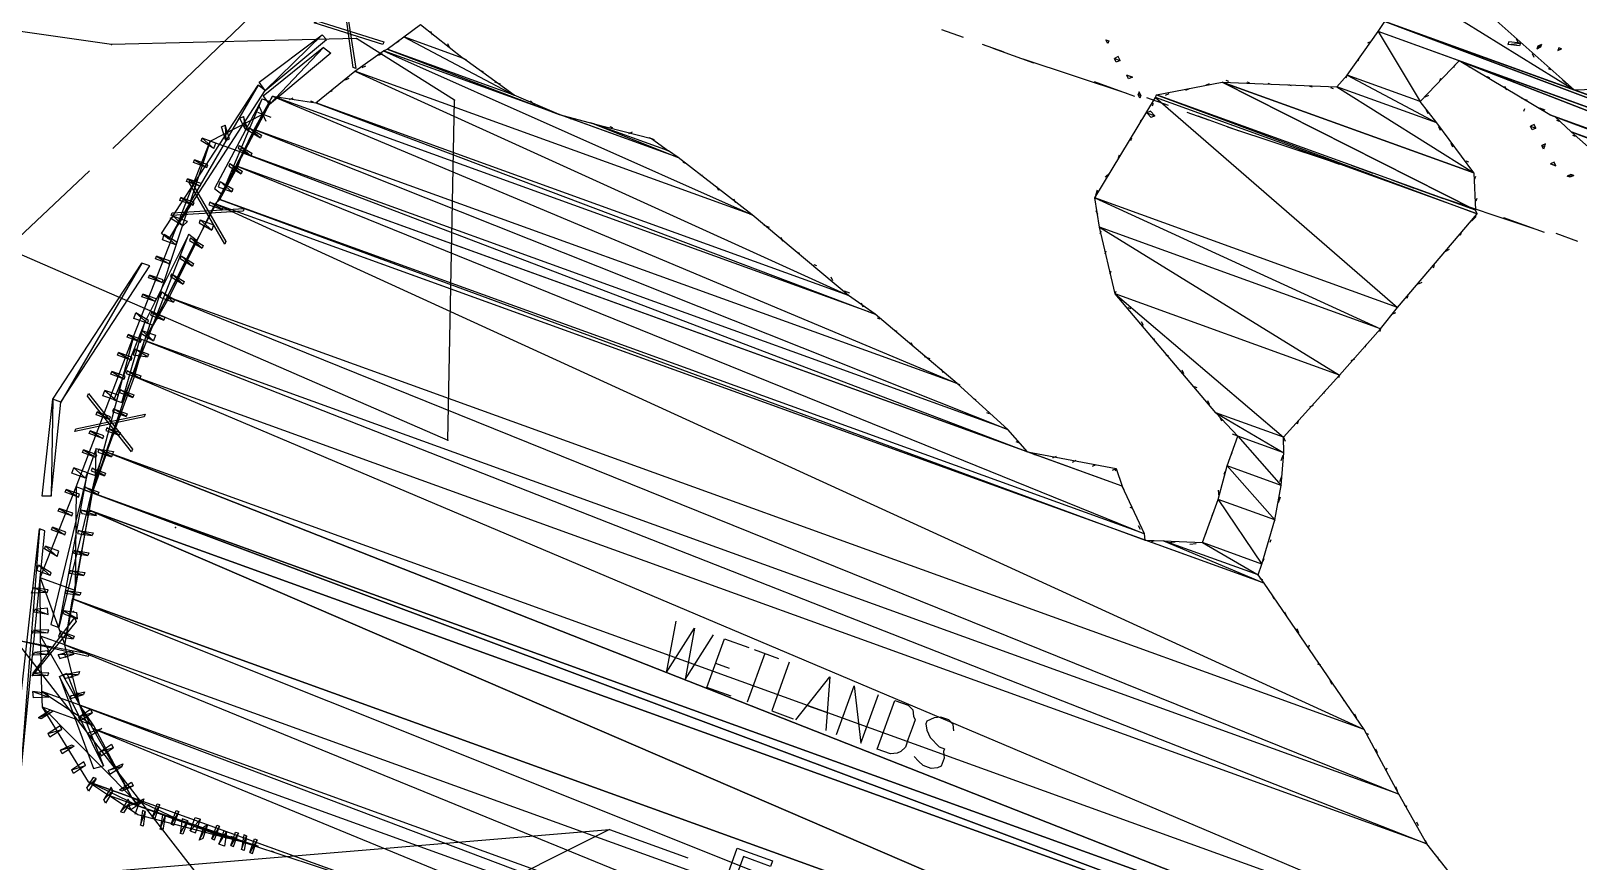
# Model space of a CAD drawing. Header units: feet. Extents: x 2484883 to 2491360, y 414166 to 419420.
# Drawn here: x 2488618 to 2489227, y 415239 to 415565 of the extents above; entities that cross this region are included whole.
import ezdxf

# ---------------------------------------------------------------- set-up
doc = ezdxf.new("R2010")
doc.units = ezdxf.units.FT
for name, color, linetype in [('EXISTING_DETAIL', 9, 'Continuous'), ('LANDSCAPE_POND', 6, 'Continuous'), ('SANITARY_ALIGN', 1, 'Continuous'), ('SANITARY_CLEAR_ZONE', 6, 'Continuous'), ('SANITARY_OFFSET', 6, 'Continuous'), ('SILT_FENCE', 3, 'Continuous'), ('SILT_POINTS', 2, 'Continuous'), ('SITE_BASE', 8, 'Continuous'), ('WETLAND_EXPANSION', 1, 'Continuous'), ('WETLANDS', 5, 'Continuous')]:
    doc.layers.add(name, color=color, linetype=linetype)

msp = doc.modelspace()

# ---------------------------------------------------------------- linework, layer by layer
at = {"layer": 'EXISTING_DETAIL'}
for p, q in [((2488976.71, 415566.04), (2488985.22, 415562.96)), ((2488992.67, 415560.27), (2489001.18, 415557.2)), ((2489008.62, 415554.5), (2489049.43, 415540.95)), ((2489057.26, 415539.32), (2489065.77, 415536.25)), ((2489073.21, 415533.55), (2489081.72, 415530.48)), ((2489089.17, 415527.79), (2489129.98, 415514.23)), ((2489137.81, 415512.61), (2489146.32, 415509.53)), ((2489153.76, 415506.84), (2489162.27, 415503.76)), ((2489169.72, 415501.07), (2489210.52, 415487.52)), ((2489218.35, 415485.89), (2489226.86, 415482.81))]:
    msp.add_line(p, q, dxfattribs=at)
at = {"layer": 'LANDSCAPE_POND'}
for points in [[(2488733, 415563.95), (2488710.62, 415541.97), (2488708.2, 415545.25), (2488733, 415563.95)], [(2488734.74, 415562.12), (2488733, 415563.95), (2488710.62, 415541.97), (2488734.74, 415562.12)], [(2488707.81, 415544.19), (2488672.65, 415483.53), (2488669.84, 415485.75), (2488707.81, 415544.19)], [(2488710.62, 415541.97), (2488707.81, 415544.19), (2488672.65, 415483.53), (2488710.62, 415541.97)], [(2488662.04, 415474.14), (2488630.25, 415419.48), (2488627.06, 415420.64), (2488662.04, 415474.14)], [(2488665.23, 415472.99), (2488662.04, 415474.14), (2488630.25, 415419.48), (2488665.23, 415472.99)], [(2488627.06, 415420.64), (2488626.45, 415382.37), (2488622.87, 415382.46), (2488627.06, 415420.64)], [(2488630.25, 415419.48), (2488627.06, 415420.64), (2488626.45, 415382.37), (2488630.25, 415419.48)], [(2488621.83, 415369.6), (2488613.9, 415267.83), (2488610.71, 415268.98), (2488621.83, 415369.6)], [(2488623.96, 415368.83), (2488621.83, 415369.6), (2488613.9, 415267.83), (2488623.96, 415368.83)]]:
    msp.add_lwpolyline(points, dxfattribs=at)
at = {"layer": 'SANITARY_ALIGN'}
msp.add_lwpolyline([(2488731.57, 415172.23), (2488612.21, 415326.01), (2488522.51, 415693.97), (2488600.4, 415850.52), (2488700.7, 416052.09), (2488982.73, 416232.99), (2489221, 416281.1), (2489387.17, 416420.77), (2489460.45, 416574.9), (2489463.61, 416788.53), (2489660.63, 416805.28), (2489897.11, 416805.23)], dxfattribs=at)
at = {"layer": 'SANITARY_CLEAR_ZONE'}
for points in [[(2488745.2, 415551.12), (2488741.57, 415577.69), (2488741.96, 415578.75), (2488746.26, 415550.74), (2488745.2, 415551.12)], [(2488757.26, 415561.19), (2488756.87, 415560.13), (2488729.9, 415568.68), (2488731.34, 415569.36), (2488757.26, 415561.19)], [(2488709.85, 415539.85), (2488712.27, 415536.56), (2488733.59, 415558.93), (2488709.85, 415539.85)], [(2488712.27, 415536.56), (2488733.59, 415558.93), (2488736.39, 415556.71), (2488712.27, 415536.56)], [(2488690.68, 415503.48), (2488693.49, 415501.26), (2488709.46, 415538.78), (2488690.68, 415503.48)], [(2488693.49, 415501.26), (2488709.46, 415538.78), (2488712.65, 415537.63), (2488693.49, 415501.26)], [(2488694.78, 415481.55), (2488680.73, 415505.87), (2488681.11, 415506.94), (2488695.17, 415482.61), (2488694.78, 415481.55)], [(2488702.29, 415495.67), (2488701.91, 415494.61), (2488673.6, 415492.81), (2488673.98, 415493.88), (2488702.29, 415495.67)], [(2488663.24, 415450.85), (2488666.43, 415449.7), (2488680.57, 415485.48), (2488663.24, 415450.85)], [(2488666.43, 415449.7), (2488680.57, 415485.48), (2488683.38, 415483.26), (2488666.43, 415449.7)], [(2488651.02, 415420.39), (2488654.21, 415419.24), (2488663.24, 415450.85), (2488651.02, 415420.39)], [(2488654.21, 415419.24), (2488663.24, 415450.85), (2488666.43, 415449.7), (2488654.21, 415419.24)], [(2488658.02, 415399.82), (2488640.68, 415421.73), (2488641.06, 415422.79), (2488658.4, 415400.88), (2488658.02, 415399.82)], [(2488663.4, 415414.71), (2488663.02, 415413.65), (2488635.68, 415407.9), (2488636.06, 415408.96), (2488663.4, 415414.71)], [(2488640.64, 415391.67), (2488643.83, 415390.52), (2488644.1, 415401.24), (2488640.64, 415391.67)], [(2488643.83, 415390.52), (2488644.1, 415401.24), (2488647.29, 415400.09), (2488643.83, 415390.52)], [(2488626.25, 415331.92), (2488629.44, 415330.77), (2488640.64, 415391.67), (2488626.25, 415331.92)], [(2488629.44, 415330.77), (2488640.64, 415391.67), (2488643.83, 415390.52), (2488629.44, 415330.77)], [(2488635.62, 415334.55), (2488636.3, 415333.1), (2488618.94, 415311.71), (2488619.33, 415312.78), (2488635.62, 415334.55)], [(2488640.96, 415319.39), (2488614.28, 415325.43), (2488613.22, 415325.81), (2488641.35, 415320.45), (2488640.96, 415319.39)], [(2488647.03, 415276.3), (2488629.67, 415311.44), (2488632.57, 415312.8), (2488647.03, 415276.3)], [(2488643.07, 415275.32), (2488647.03, 415276.3), (2488629.67, 415311.44), (2488643.07, 415275.32)]]:
    msp.add_lwpolyline(points, dxfattribs=at)
at = {"layer": 'SANITARY_OFFSET'}
msp.add_point((2488635.24, 415337.12), dxfattribs=at)
at = {"layer": 'SILT_FENCE'}
msp.add_lwpolyline([(2488590.44, 415422.84), (2488581.95, 415453.47), (2488582.7, 415464.25), (2488600.58, 415483.49), (2488782.47, 415404.48), (2488785.04, 415538.18), (2488746.54, 415562.55), (2488650.08, 415560.07), (2488578.39, 415570.3), (2488525.17, 415573.16)], dxfattribs=at)
at = {"layer": 'SILT_POINTS'}
for p in [(2488746.54, 415562.55), (2488650.08, 415560.07), (2488785.04, 415538.18), (2488782.47, 415404.48), (2488675.35, 415370.15)]:
    msp.add_point(p, dxfattribs=at)
at = {"layer": 'SITE_BASE'}
for p, q in [((2488775.61, 415565.38), (2488776.29, 415563.93)), ((2489202.75, 415562.49), (2489203.43, 415561.05)), ((2488755.33, 415555.87), (2488756.78, 415556.55)), ((2488761.9, 415560.72), (2488763.35, 415561.4)), ((2488782.29, 415560.56), (2488782.97, 415559.11)), ((2488996.92, 415558.73), (2489012.88, 415552.96)), ((2489144.39, 415560.74), (2489145.83, 415561.42)), ((2489209.04, 415556.61), (2489209.72, 415555.16)), ((2488748.77, 415551.03), (2488750.22, 415551.71)), ((2488788.58, 415554.68), (2488789.64, 415554.29)), ((2489140.63, 415553.68), (2489141.01, 415554.75)), ((2489178.51, 415552.01), (2489178.13, 415550.95)), ((2489185.28, 415550.77), (2489184.22, 415551.15)), ((2489215.34, 415550.73), (2489216.4, 415550.34)), ((2488742.21, 415546.19), (2488743.66, 415546.87)), ((2488795.26, 415549.86), (2488796.32, 415549.48)), ((2488800.87, 415545.42), (2488803, 415544.66)), ((2489036.66, 415545.57), (2489052.62, 415539.8)), ((2489080.64, 415544.1), (2489082.08, 415544.78)), ((2489088.56, 415546.05), (2489089.62, 415545.66)), ((2489096.77, 415545.48), (2489097.84, 415545.1)), ((2489104.99, 415544.92), (2489106.05, 415544.53)), ((2489113.2, 415544.35), (2489114.27, 415543.97)), ((2489121.42, 415543.79), (2489122.48, 415543.41)), ((2489135.81, 415547.01), (2489136.2, 415548.07)), ((2489173.02, 415546.78), (2489172.63, 415545.72)), ((2489192.34, 415547.01), (2489191.28, 415547.4)), ((2489220.95, 415546.29), (2489222.69, 415544.46)), ((2488713.04, 415538.69), (2488713.42, 415539.76)), ((2488720.19, 415538.51), (2488721.64, 415539.19)), ((2488728.41, 415537.95), (2488729.47, 415537.56)), ((2488735.65, 415541.34), (2488737.1, 415542.02)), ((2488807.55, 415540.6), (2488808.61, 415540.22)), ((2488814.99, 415537.91), (2488816.74, 415536.08)), ((2489064.79, 415540.21), (2489066.24, 415540.89)), ((2489072.72, 415542.15), (2489074.16, 415542.83)), ((2489129.63, 415543.23), (2489130.7, 415542.84)), ((2489168.2, 415540.11), (2489166.75, 415539.43)), ((2489199.02, 415542.19), (2489198.34, 415543.64)), ((2489207.15, 415538.05), (2489205.02, 415538.82)), ((2488709.28, 415531.63), (2488709.67, 415532.69)), ((2488823.12, 415533.77), (2488824.18, 415533.39)), ((2489059.68, 415536.04), (2489060.07, 415537.11)), ((2489077.47, 415532.02), (2489093.42, 415526.25)), ((2489167.34, 415534.4), (2489168.02, 415532.96)), ((2489214.21, 415534.3), (2489212.08, 415535.07)), ((2488705.53, 415524.57), (2488705.91, 415525.63)), ((2488830.56, 415531.08), (2488831.63, 415530.7)), ((2488838.39, 415529.45), (2488839.46, 415529.07)), ((2488846.22, 415527.82), (2488847.29, 415527.44)), ((2488853.67, 415525.13), (2488855.12, 415525.81)), ((2489054.86, 415529.37), (2489055.25, 415530.43)), ((2489172.18, 415527.84), (2489172.86, 415526.39)), ((2489219.82, 415529.86), (2489218.76, 415530.25)), ((2489051.11, 415522.3), (2489051.49, 415523.37)), ((2489177.03, 415521.28), (2489177.7, 415519.83)), ((2489226.11, 415523.98), (2489225.05, 415524.36)), ((2488701.39, 415516.44), (2488702.16, 415518.57)), ((2488868.18, 415518.68), (2488869.24, 415518.3)), ((2488874.85, 415513.86), (2488875.92, 415513.48)), ((2489046.29, 415515.63), (2489046.67, 415516.69)), ((2489117.21, 415518.85), (2489133.17, 415513.08)), ((2489182.93, 415514.33), (2489184, 415513.95)), ((2488697.63, 415509.38), (2488698.4, 415511.51)), ((2488881.53, 415509.04), (2488882.6, 415508.66)), ((2489041.08, 415507.89), (2489042.91, 415509.63)), ((2489186.71, 415508.15), (2489186.33, 415507.09)), ((2488693.87, 415502.32), (2488694.26, 415503.39)), ((2488888.21, 415504.22), (2488888.89, 415502.78)), ((2489037.33, 415500.83), (2489038.09, 415502.95)), ((2489158.02, 415505.3), (2489173.97, 415499.53)), ((2488690.12, 415495.26), (2488690.5, 415496.32)), ((2488894.89, 415499.4), (2488895.56, 415497.96)), ((2489187.21, 415499.55), (2489186.83, 415498.49)), ((2488686.36, 415488.2), (2488686.75, 415489.26)), ((2488901.18, 415493.52), (2488902.24, 415493.14)), ((2488906.79, 415489.09), (2488908.92, 415488.32)), ((2489038.21, 415493.29), (2489037.53, 415494.74)), ((2489187.03, 415492.4), (2489185.2, 415490.66)), ((2489197.76, 415492.13), (2489213.71, 415486.36)), ((2488913.47, 415484.27), (2488914.15, 415482.82)), ((2489039.09, 415485.75), (2489039.48, 415486.82)), ((2489181.15, 415486.11), (2489180.76, 415485.05)), ((2488682.61, 415481.14), (2488682.99, 415482.2)), ((2488919.76, 415478.38), (2488920.82, 415478)), ((2489041.04, 415477.83), (2489041.42, 415478.9)), ((2489176.33, 415479.43), (2489174.88, 415478.75)), ((2488678.85, 415474.08), (2488680.3, 415474.75)), ((2488926.44, 415473.56), (2488927.5, 415473.18)), ((2489042.99, 415469.91), (2489043.37, 415470.98)), ((2489170.45, 415473.14), (2489170.06, 415472.08)), ((2488675.1, 415467.01), (2488676.54, 415467.69)), ((2488933.11, 415468.74), (2488933.79, 415467.3)), ((2489165.63, 415466.47), (2489164.18, 415465.79)), ((2488670.96, 415458.89), (2488672.79, 415460.63)), ((2488938.34, 415463.25), (2488940.47, 415462.48)), ((2489044.93, 415461.99), (2489045.32, 415463.06)), ((2489160.13, 415461.24), (2489159.74, 415460.17)), ((2488667.2, 415451.83), (2488668.65, 415452.51)), ((2488945.02, 415458.43), (2488945.7, 415456.98)), ((2488951.31, 415452.54), (2488952.37, 415452.16)), ((2489051.23, 415456.11), (2489050.16, 415456.49)), ((2489155.31, 415454.56), (2489153.86, 415453.88)), ((2488957.99, 415447.72), (2488959.05, 415447.34)), ((2489056.07, 415449.55), (2489055.39, 415450.99)), ((2489149.42, 415448.27), (2489149.04, 415447.2)), ((2488664.51, 415444.38), (2488664.89, 415445.45)), ((2488964.66, 415442.9), (2488965.34, 415441.45)), ((2489060.91, 415442.98), (2489060.24, 415444.43)), ((2489143.54, 415441.98), (2489143.16, 415440.91)), ((2488660.75, 415437.32), (2488661.14, 415438.38)), ((2488969.89, 415437.4), (2488972.02, 415436.64)), ((2489066.14, 415437.48), (2489065.08, 415437.87)), ((2489139.11, 415436.36), (2489137.66, 415435.68)), ((2488659.12, 415429.49), (2488659.51, 415430.55)), ((2488976.57, 415432.58), (2488977.25, 415431.14)), ((2489072.05, 415430.54), (2489071.37, 415431.99)), ((2489133.22, 415430.07), (2489132.84, 415429.01)), ((2488656.43, 415422.04), (2488656.82, 415423.11)), ((2488982.86, 415426.7), (2488983.93, 415426.32)), ((2489077.28, 415425.04), (2489076.22, 415425.42)), ((2489127.34, 415423.78), (2489126.95, 415422.71)), ((2488989.15, 415420.82), (2488990.22, 415420.43)), ((2489082.12, 415418.48), (2489081.44, 415419.92)), ((2489122.9, 415418.16), (2489121.46, 415417.49)), ((2488653.35, 415413.53), (2488654.12, 415415.66)), ((2488994.38, 415415.32), (2488995.45, 415414.93)), ((2489086.97, 415411.91), (2489086.29, 415413.36)), ((2489117.02, 415411.87), (2489116.64, 415410.81)), ((2488650.66, 415406.09), (2488651.05, 415407.15)), ((2489000.67, 415409.44), (2489001.74, 415409.05)), ((2489005.9, 415403.94), (2489006.97, 415403.55)), ((2489093.26, 415406.03), (2489091.13, 415406.8)), ((2489111.14, 415405.58), (2489111.82, 415404.13)), ((2488647.97, 415398.64), (2488648.35, 415399.71)), ((2489012.58, 415399.12), (2489013.64, 415398.73)), ((2489020.41, 415397.49), (2489021.86, 415398.17)), ((2489090.57, 415398.58), (2489090.95, 415399.65)), ((2489110.96, 415398.43), (2489110.19, 415396.3)), ((2488645.28, 415391.2), (2488645.66, 415392.26)), ((2489028.24, 415395.86), (2489029.69, 415396.54)), ((2489036.07, 415394.23), (2489037.52, 415394.91)), ((2489087.87, 415391.14), (2489088.26, 415392.2)), ((2489047.68, 415386.43), (2489048.36, 415384.98)), ((2489110.39, 415390.21), (2489109.62, 415388.09)), ((2489085.86, 415382.24), (2489085.57, 415384.76)), ((2489109.83, 415382), (2489109.06, 415379.87)), ((2488640.57, 415374.86), (2488641.34, 415376.98)), ((2489050.69, 415378.12), (2489051.76, 415377.74)), ((2489083.17, 415374.8), (2489083.55, 415375.86)), ((2488638.94, 415367.03), (2488639.33, 415368.09)), ((2489054.09, 415370.88), (2489054.77, 415369.43)), ((2489080.48, 415367.35), (2489080.86, 415368.42)), ((2489107.82, 415373.1), (2489107.43, 415372.04)), ((2489058.93, 415364.32), (2489060.38, 415365)), ((2489066.08, 415364.14), (2489068.6, 415364.43)), ((2489074.3, 415363.57), (2489076.81, 415363.87)), ((2489106.19, 415365.27), (2489105.8, 415364.21)), ((2488638.38, 415358.81), (2488637.7, 415360.26)), ((2489103.49, 415357.83), (2489103.11, 415356.76)), ((2488636.75, 415350.98), (2488637.13, 415352.04)), ((2489101.87, 415350), (2489102.93, 415349.61)), ((2488635.12, 415343.15), (2488635.51, 415344.21)), ((2489106.71, 415343.43), (2489107.39, 415341.99)), ((2489111.55, 415336.87), (2489112.23, 415335.42)), ((2488633.49, 415335.32), (2488633.88, 415336.38)), ((2488631.86, 415327.49), (2488632.25, 415328.55)), ((2489116.4, 415330.31), (2489117.08, 415328.86)), ((2488632.36, 415318.89), (2488631.68, 415320.34)), ((2488907.2, 415320.55), (2488900.27, 415301.41)), ((2488902.94, 415322.09), (2488912.51, 415318.63)), ((2489121.24, 415323.75), (2489120.86, 415322.68)), ((2488887.78, 415316.75), (2488893.1, 415314.82)), ((2489124.64, 415316.51), (2489125.7, 415316.12)), ((2488634.31, 415310.97), (2488634.7, 415312.03)), ((2489129.48, 415309.94), (2489130.16, 415308.5)), ((2488636.64, 415304.11), (2488637.03, 415305.17)), ((2489134.32, 415303.38), (2489135, 415301.93)), ((2488639.65, 415295.81), (2488638.97, 415297.25)), ((2488923.86, 415300.1), (2488931.3, 415297.4)), ((2489139.17, 415296.82), (2489139.85, 415295.37)), ((2488644.5, 415289.24), (2488643.43, 415289.63)), ((2489143.63, 415289.19), (2489144.69, 415288.81)), ((2488647.89, 415282), (2488647.21, 415283.45)), ((2489147.41, 415283.01), (2489148.09, 415281.57)), ((2488652.35, 415274.38), (2488651.67, 415275.82)), ((2489151.87, 415275.39), (2489151.48, 415274.32)), ((2488656.13, 415268.2), (2488655.07, 415268.58)), ((2489155.26, 415268.15), (2489155.94, 415266.7)), ((2488660.59, 415260.57), (2488659.91, 415262.02)), ((2488668.04, 415257.88), (2488666.97, 415258.26)), ((2489158.66, 415260.91), (2489159.72, 415260.52)), ((2488675.48, 415255.19), (2488674.42, 415255.57)), ((2488682.93, 415252.49), (2488681.87, 415252.88)), ((2489163.5, 415254.34), (2489164.18, 415252.89)), ((2488690.38, 415249.8), (2488689.31, 415250.19)), ((2488699.27, 415247.79), (2488697.14, 415248.56)), ((2488846.06, 415251.25), (2488876.9, 415240.09)), ((2489166.9, 415247.1), (2489167.58, 415245.65)), ((2488706.72, 415245.1), (2488705.65, 415245.48)), ((2488714.16, 415242.41), (2488713.1, 415242.79)), ((2488721.61, 415239.71), (2488720.54, 415240.1)), ((2489171.74, 415240.54), (2489172.42, 415239.09))]:
    msp.add_line(p, q, dxfattribs=at)
for points in [[(2488650.65, 415519.15), (2488717.02, 415582.96), (2488762.84, 415626.53)], [(2488861.5, 415523.5), (2488862.56, 415523.12), (2488863.63, 415522.73)], [(2488564.94, 415355.29), (2488574.05, 415447.02), (2488641.48, 415510.44)], [(2489043.9, 415392.6), (2489045.35, 415393.28), (2489044.97, 415392.22)], [(2488642.2, 415382.69), (2488642.59, 415383.75), (2488642.97, 415384.81)], [(2488872.09, 415333.24), (2488868.36, 415312.94), (2488879.54, 415330.55), (2488875.81, 415310.25), (2488886.99, 415327.86)], [(2488893.89, 415303.71), (2488884.32, 415307.17), (2488891.24, 415326.32), (2488900.81, 415322.86)], [(2488916.77, 415317.09), (2488909.85, 415297.94), (2488918.36, 415294.87)], [(2488919.42, 415294.48), (2488932.73, 415311.32), (2488931.12, 415290.25)], [(2488935.38, 415288.71), (2488942.3, 415307.86), (2488944.95, 415285.25), (2488951.87, 415304.4)], [(2488951.33, 415282.94), (2488958.25, 415302.09), (2488963.57, 415300.17), (2488965.32, 415298.34), (2488965.61, 415295.82), (2488966.29, 415294.38), (2488965.14, 415291.18), (2488963.6, 415286.93), (2488962.44, 415283.74), (2488960.61, 415282), (2488959.16, 415281.32), (2488956.65, 415281.02), (2488951.33, 415282.94)], [(2488981.57, 415290.05), (2488981.27, 415292.57), (2488979.53, 415294.4), (2488976.34, 415295.55), (2488973.83, 415295.26), (2488970.93, 415293.9), (2488970.54, 415292.84), (2488970.84, 415290.32), (2488971.52, 415288.88), (2488972.2, 415287.43), (2488975.68, 415283.76), (2488977.81, 415282.99), (2488977.43, 415281.93), (2488977.72, 415279.42), (2488976.57, 415276.23), (2488975.12, 415275.55), (2488972.61, 415275.25), (2488969.41, 415276.41), (2488967.67, 415278.24), (2488965.93, 415280.07)], [(2488621.6, 415232.57), (2488846.06, 415251.25), (2488569.93, 415112.94)], [(2488889.4, 415224.75), (2488896.32, 415243.9), (2488910.15, 415238.9), (2488909.38, 415236.77), (2488898.74, 415240.62), (2488896.43, 415234.24), (2488907.07, 415230.39), (2488906.3, 415228.26), (2488895.67, 415232.11), (2488893.36, 415225.73), (2488905.06, 415221.5), (2488904.29, 415219.37), (2488889.4, 415224.75)]]:
    msp.add_lwpolyline(points, dxfattribs=at)
at = {"layer": 'WETLAND_EXPANSION'}
for p, q in [((2488707.54, 415533.46), (2488712.86, 415531.54)), ((2488711.03, 415529.8), (2488708.31, 415535.59)), ((2489060.65, 415532.08), (2489059.21, 415531.4)), ((2489205.99, 415534.86), (2489205.61, 415533.8)), ((2488659.44, 415257.38), (2488661.36, 415262.7))]:
    msp.add_line(p, q, dxfattribs=at)
for points in [[(2489042.43, 415561.52), (2489042.05, 415560.46), (2489041.37, 415561.91), (2489042.43, 415561.52)], [(2489199.85, 415561.14), (2489199.47, 415560.07), (2489204.49, 415560.66), (2489199.85, 415561.14)], [(2489199.47, 415560.07), (2489204.49, 415560.66), (2489204.11, 415559.6), (2489199.47, 415560.07)], [(2489211.26, 415559.42), (2489210.88, 415558.35), (2489212.71, 415560.1), (2489211.26, 415559.42)], [(2489210.88, 415558.35), (2489212.71, 415560.1), (2489212.33, 415559.03), (2489210.88, 415558.35)], [(2489219.48, 415558.85), (2489219.09, 415557.79), (2489220.54, 415558.47), (2489219.48, 415558.85)], [(2489219.09, 415557.79), (2489220.54, 415558.47), (2489219.09, 415557.79)], [(2489046.21, 415555.35), (2489044.76, 415554.67), (2489046.89, 415553.9), (2489046.21, 415555.35)], [(2489044.76, 415554.67), (2489046.89, 415553.9), (2489045.44, 415553.22), (2489044.76, 415554.67)], [(2489050.67, 415547.72), (2489049.61, 415548.1), (2489051.74, 415547.33), (2489050.67, 415547.72)], [(2489049.61, 415548.1), (2489051.74, 415547.33), (2489050.29, 415546.66), (2489049.61, 415548.1)], [(2489054.45, 415541.54), (2489054.07, 415540.48), (2489055.13, 415540.09), (2489054.45, 415541.54)], [(2489054.07, 415540.48), (2489055.13, 415540.09), (2489054.75, 415539.03), (2489054.07, 415540.48)], [(2488709.67, 415532.69), (2488701.77, 415517.51), (2488689.01, 415522.12), (2488709.67, 415532.69)], [(2488702.13, 415531.81), (2488702.72, 415526.79), (2488700.68, 415531.13), (2488702.13, 415531.81)], [(2488703.78, 415526.4), (2488708.72, 415523.42), (2488704.17, 415527.47), (2488703.78, 415526.4), (2488702.13, 415531.81), (2488702.72, 415526.79), (2488703.78, 415526.4)], [(2489058.91, 415533.91), (2489057.46, 415533.24), (2489060.65, 415532.08), (2489058.91, 415533.91)], [(2489057.46, 415533.24), (2489060.65, 415532.08), (2489059.21, 415531.4), (2489057.46, 415533.24)], [(2488694.89, 415528.42), (2488695.09, 415522.33), (2488693.44, 415527.74), (2488694.89, 415528.42)], [(2488696.54, 415523.01), (2488694.89, 415528.42), (2488695.09, 415522.33), (2488696.54, 415523.01)], [(2488708.72, 415523.42), (2488704.17, 415527.47), (2488709.1, 415524.48), (2488708.72, 415523.42)], [(2489209.77, 415528.68), (2489208.32, 415528), (2489210.45, 415527.24), (2489209.77, 415528.68)], [(2489208.32, 415528), (2489210.45, 415527.24), (2489209, 415526.56), (2489208.32, 415528)], [(2488689.01, 415522.12), (2488663.06, 415443.7), (2488658.8, 415445.24), (2488689.01, 415522.12)], [(2488701.77, 415517.51), (2488689.01, 415522.12), (2488663.06, 415443.7), (2488701.77, 415517.51)], [(2488685.82, 415523.28), (2488690.37, 415519.23), (2488685.43, 415522.21), (2488685.82, 415523.28)], [(2488691.13, 415521.35), (2488685.82, 415523.28), (2488690.37, 415519.23), (2488691.13, 415521.35)], [(2488700.03, 415519.34), (2488704.96, 415516.35), (2488700.41, 415520.4), (2488700.03, 415519.34)], [(2488704.96, 415516.35), (2488700.41, 415520.4), (2488705.35, 415517.42), (2488704.96, 415516.35)], [(2489214.23, 415521.06), (2489212.78, 415520.38), (2489213.85, 415519.99), (2489214.23, 415521.06)], [(2489212.78, 415520.38), (2489213.85, 415519.99), (2489213.46, 415518.93), (2489212.78, 415520.38)], [(2488682.74, 415514.77), (2488687.67, 415511.78), (2488682.35, 415513.7), (2488682.74, 415514.77)], [(2488688.06, 415512.84), (2488682.74, 415514.77), (2488687.67, 415511.78), (2488688.06, 415512.84)], [(2489217.63, 415513.82), (2489216.18, 415513.14), (2489218.31, 415512.37), (2489217.63, 415513.82)], [(2488680.05, 415507.32), (2488684.98, 415504.33), (2488679.66, 415506.26), (2488680.05, 415507.32)], [(2488685.37, 415505.4), (2488680.05, 415507.32), (2488684.98, 415504.33), (2488685.37, 415505.4)], [(2488696.27, 415512.28), (2488701.21, 415509.29), (2488696.66, 415513.34), (2488696.27, 415512.28)], [(2488701.21, 415509.29), (2488696.66, 415513.34), (2488701.59, 415510.36), (2488701.21, 415509.29)], [(2489216.18, 415513.14), (2489218.31, 415512.37), (2489217.24, 415512.75), (2489216.18, 415513.14)], [(2489224.3, 415509), (2489222.85, 415508.32), (2489225.37, 415508.61), (2489224.3, 415509)], [(2489222.85, 415508.32), (2489225.37, 415508.61), (2489223.92, 415507.93), (2489222.85, 415508.32)], [(2488692.13, 415504.15), (2488697.45, 415502.23), (2488692.9, 415506.28), (2488692.13, 415504.15)], [(2488697.45, 415502.23), (2488692.9, 415506.28), (2488697.84, 415503.3), (2488697.45, 415502.23)], [(2488677.35, 415499.88), (2488682.29, 415496.89), (2488676.97, 415498.81), (2488677.35, 415499.88)], [(2488682.67, 415497.95), (2488677.35, 415499.88), (2488682.29, 415496.89), (2488682.67, 415497.95)], [(2488688.38, 415497.09), (2488693.69, 415495.17), (2488688.76, 415498.16), (2488688.38, 415497.09)], [(2488693.69, 415495.17), (2488688.76, 415498.16), (2488694.08, 415496.23), (2488693.69, 415495.17)], [(2488674.66, 415492.43), (2488678.15, 415488.76), (2488673.21, 415491.75), (2488674.66, 415492.43)], [(2488679.98, 415490.51), (2488674.66, 415492.43), (2488678.15, 415488.76), (2488679.98, 415490.51)], [(2488684.62, 415490.03), (2488689.55, 415487.05), (2488685.01, 415491.1), (2488684.62, 415490.03)], [(2488689.55, 415487.05), (2488685.01, 415491.1), (2488690.32, 415489.17), (2488689.55, 415487.05)], [(2488670.91, 415485.37), (2488675.46, 415481.32), (2488670.14, 415483.24), (2488670.91, 415485.37)], [(2488675.84, 415482.38), (2488670.91, 415485.37), (2488675.46, 415481.32), (2488675.84, 415482.38)], [(2488680.86, 415482.97), (2488685.8, 415479.98), (2488681.25, 415484.03), (2488680.86, 415482.97)], [(2488685.8, 415479.98), (2488681.25, 415484.03), (2488686.18, 415481.05), (2488685.8, 415479.98)], [(2488667.83, 415476.86), (2488672.76, 415473.87), (2488667.45, 415475.79), (2488667.83, 415476.86)], [(2488673.15, 415474.94), (2488667.83, 415476.86), (2488672.76, 415473.87), (2488673.15, 415474.94)], [(2488677.11, 415475.91), (2488682.04, 415472.92), (2488677.49, 415476.97), (2488677.11, 415475.91)], [(2488682.04, 415472.92), (2488677.49, 415476.97), (2488682.43, 415473.99), (2488682.04, 415472.92)], [(2488665.14, 415469.41), (2488670.07, 415466.43), (2488664.75, 415468.35), (2488665.14, 415469.41)], [(2488670.46, 415467.49), (2488665.14, 415469.41), (2488670.07, 415466.43), (2488670.46, 415467.49)], [(2488673.35, 415468.85), (2488678.29, 415465.86), (2488673.74, 415469.91), (2488673.35, 415468.85)], [(2488678.29, 415465.86), (2488673.74, 415469.91), (2488678.67, 415466.92), (2488678.29, 415465.86)], [(2488662.45, 415461.97), (2488667.38, 415458.98), (2488662.06, 415460.9), (2488662.45, 415461.97)], [(2488667.76, 415460.04), (2488662.45, 415461.97), (2488667.38, 415458.98), (2488667.76, 415460.04)], [(2488669.21, 415460.72), (2488674.53, 415458.8), (2488669.98, 415462.85), (2488669.21, 415460.72)], [(2488674.53, 415458.8), (2488669.98, 415462.85), (2488674.92, 415459.86), (2488674.53, 415458.8)], [(2488659.75, 415454.52), (2488664.3, 415450.47), (2488658.98, 415452.39), (2488659.75, 415454.52)], [(2488664.69, 415451.53), (2488659.75, 415454.52), (2488664.3, 415450.47), (2488664.69, 415451.53)], [(2488665.46, 415453.66), (2488670.77, 415451.74), (2488665.84, 415454.72), (2488665.46, 415453.66)], [(2488670.77, 415451.74), (2488665.84, 415454.72), (2488671.16, 415452.8), (2488670.77, 415451.74)], [(2488661.7, 415446.6), (2488666.63, 415443.61), (2488662.09, 415447.66), (2488661.7, 415446.6)], [(2488666.63, 415443.61), (2488662.09, 415447.66), (2488667.4, 415445.74), (2488666.63, 415443.61)], [(2488658.8, 415445.24), (2488642.59, 415383.75), (2488636.2, 415386.06), (2488658.8, 415445.24)], [(2488663.06, 415443.7), (2488658.8, 415445.24), (2488642.59, 415383.75), (2488663.06, 415443.7)], [(2488656.68, 415446.01), (2488661.61, 415443.02), (2488656.29, 415444.95), (2488656.68, 415446.01)], [(2488661.99, 415444.09), (2488656.68, 415446.01), (2488661.61, 415443.02), (2488661.99, 415444.09)], [(2488652.92, 415438.95), (2488657.85, 415435.96), (2488652.54, 415437.89), (2488652.92, 415438.95)], [(2488658.24, 415437.03), (2488652.92, 415438.95), (2488657.85, 415435.96), (2488658.24, 415437.03)], [(2488658.62, 415438.09), (2488664.33, 415437.23), (2488659.39, 415440.22), (2488658.62, 415438.09)], [(2488664.33, 415437.23), (2488659.39, 415440.22), (2488664.71, 415438.29), (2488664.33, 415437.23)], [(2488650.23, 415431.5), (2488655.16, 415428.52), (2488649.84, 415430.44), (2488650.23, 415431.5)], [(2488655.55, 415429.58), (2488650.23, 415431.5), (2488655.16, 415428.52), (2488655.55, 415429.58)], [(2488655.93, 415430.64), (2488661.25, 415428.72), (2488656.32, 415431.71), (2488655.93, 415430.64)], [(2488661.25, 415428.72), (2488656.32, 415431.71), (2488661.63, 415429.78), (2488661.25, 415428.72)], [(2488647.54, 415424.06), (2488652.09, 415420.01), (2488646.77, 415421.93), (2488647.54, 415424.06)], [(2488652.85, 415422.13), (2488647.54, 415424.06), (2488652.09, 415420.01), (2488652.85, 415422.13)], [(2488653.24, 415423.2), (2488658.56, 415421.27), (2488653.62, 415424.26), (2488653.24, 415423.2)], [(2488658.56, 415421.27), (2488653.62, 415424.26), (2488658.94, 415422.34), (2488658.56, 415421.27)], [(2488650.55, 415415.75), (2488655.87, 415413.83), (2488650.93, 415416.82), (2488650.55, 415415.75)], [(2488655.87, 415413.83), (2488650.93, 415416.82), (2488656.25, 415414.89), (2488655.87, 415413.83)], [(2488644.46, 415415.55), (2488649.39, 415412.56), (2488644.07, 415414.48), (2488644.46, 415415.55)], [(2488649.78, 415413.62), (2488644.46, 415415.55), (2488649.39, 415412.56), (2488649.78, 415413.62)], [(2488641.77, 415408.1), (2488646.7, 415405.11), (2488641.38, 415407.04), (2488641.77, 415408.1)], [(2488647.09, 415406.18), (2488641.77, 415408.1), (2488646.7, 415405.11), (2488647.09, 415406.18)], [(2488647.86, 415408.31), (2488653.17, 415406.38), (2488648.24, 415409.37), (2488647.86, 415408.31)], [(2488653.17, 415406.38), (2488648.24, 415409.37), (2488653.56, 415407.45), (2488653.17, 415406.38)], [(2488639.08, 415400.66), (2488644.01, 415397.67), (2488638.69, 415399.59), (2488639.08, 415400.66)], [(2488644.39, 415398.73), (2488639.08, 415400.66), (2488644.01, 415397.67), (2488644.39, 415398.73)], [(2488644.78, 415399.8), (2488650.1, 415397.87), (2488645.16, 415400.86), (2488644.78, 415399.8)], [(2488650.1, 415397.87), (2488645.16, 415400.86), (2488650.87, 415400), (2488650.1, 415397.87)], [(2488635.32, 415393.59), (2488639.87, 415389.54), (2488634.55, 415391.47), (2488635.32, 415393.59)], [(2488640.64, 415391.67), (2488635.32, 415393.59), (2488639.87, 415389.54), (2488640.64, 415391.67)], [(2488642.09, 415392.35), (2488647.4, 415390.43), (2488642.47, 415393.41), (2488642.09, 415392.35)], [(2488647.4, 415390.43), (2488642.47, 415393.41), (2488647.79, 415391.49), (2488647.4, 415390.43)], [(2488636.2, 415386.06), (2488635.89, 415345.28), (2488622.06, 415350.28), (2488636.2, 415386.06)], [(2488642.59, 415383.75), (2488636.2, 415386.06), (2488635.89, 415345.28), (2488642.59, 415383.75)], [(2488639.39, 415384.9), (2488644.71, 415382.98), (2488639.78, 415385.97), (2488639.39, 415384.9)], [(2488644.71, 415382.98), (2488639.78, 415385.97), (2488645.1, 415384.04), (2488644.71, 415382.98)], [(2488632.24, 415385.08), (2488637.18, 415382.1), (2488631.86, 415384.02), (2488632.24, 415385.08)], [(2488637.56, 415383.16), (2488632.24, 415385.08), (2488637.18, 415382.1), (2488637.56, 415383.16)], [(2488629.55, 415377.64), (2488634.48, 415374.65), (2488629.17, 415376.57), (2488629.55, 415377.64)], [(2488634.87, 415375.72), (2488629.55, 415377.64), (2488634.48, 415374.65), (2488634.87, 415375.72)], [(2488638.44, 415375.63), (2488644.15, 415374.77), (2488637.77, 415377.07), (2488638.44, 415375.63)], [(2488644.15, 415374.77), (2488637.77, 415377.07), (2488643.47, 415376.21), (2488644.15, 415374.77)], [(2488626.86, 415370.19), (2488631.79, 415367.21), (2488626.47, 415369.13), (2488626.86, 415370.19)], [(2488632.18, 415368.27), (2488626.86, 415370.19), (2488631.79, 415367.21), (2488632.18, 415368.27)], [(2488636.82, 415367.79), (2488642.52, 415366.94), (2488637.2, 415368.86), (2488636.82, 415367.79)], [(2488642.52, 415366.94), (2488637.2, 415368.86), (2488642.9, 415368), (2488642.52, 415366.94)], [(2488624.17, 415362.75), (2488628.72, 415358.7), (2488623.78, 415361.68), (2488624.17, 415362.75)], [(2488629.48, 415360.82), (2488624.17, 415362.75), (2488628.72, 415358.7), (2488629.48, 415360.82)], [(2488621.47, 415355.3), (2488626.02, 415351.25), (2488620.7, 415353.17), (2488621.47, 415355.3)], [(2488626.41, 415352.31), (2488621.47, 415355.3), (2488626.02, 415351.25), (2488626.41, 415352.31)], [(2488635.19, 415359.96), (2488640.89, 415359.1), (2488635.57, 415361.03), (2488635.19, 415359.96)], [(2488640.89, 415359.1), (2488635.57, 415361.03), (2488641.28, 415360.17), (2488640.89, 415359.1)], [(2488635.89, 415345.28), (2488622.06, 415350.28), (2488631.77, 415323.91), (2488635.89, 415345.28)], [(2488622.06, 415350.28), (2488631.77, 415323.91), (2488622.2, 415327.37), (2488622.06, 415350.28)], [(2488633.56, 415352.13), (2488639.26, 415351.27), (2488633.94, 415353.2), (2488633.56, 415352.13)], [(2488639.26, 415351.27), (2488633.94, 415353.2), (2488639.65, 415352.34), (2488639.26, 415351.27)], [(2488619.46, 415346.41), (2488624.78, 415344.48), (2488618.69, 415344.28), (2488619.46, 415346.41)], [(2488625.16, 415345.55), (2488619.46, 415346.41), (2488624.78, 415344.48), (2488625.16, 415345.55)], [(2488631.93, 415344.3), (2488637.63, 415343.44), (2488632.32, 415345.37), (2488631.93, 415344.3)], [(2488637.63, 415343.44), (2488632.32, 415345.37), (2488638.02, 415344.51), (2488637.63, 415343.44)], [(2488619.96, 415337.81), (2488625.28, 415335.88), (2488619.57, 415336.74), (2488619.96, 415337.81)], [(2488624.98, 415338.4), (2488619.96, 415337.81), (2488625.28, 415335.88), (2488624.98, 415338.4)], [(2488631.37, 415336.09), (2488636.68, 415334.16), (2488630.69, 415337.54), (2488631.37, 415336.09)], [(2488636.68, 415334.16), (2488630.69, 415337.54), (2488636.39, 415336.68), (2488636.68, 415334.16)], [(2488619.39, 415329.59), (2488625.1, 415328.73), (2488619.01, 415328.53), (2488619.39, 415329.59)], [(2488625.48, 415329.8), (2488619.39, 415329.59), (2488625.1, 415328.73), (2488625.48, 415329.8)], [(2488631.77, 415323.91), (2488622.2, 415327.37), (2488637.62, 415300.15), (2488631.77, 415323.91)], [(2488622.2, 415327.37), (2488637.62, 415300.15), (2488622.72, 415305.53), (2488622.2, 415327.37)], [(2488629.35, 415327.19), (2488635.06, 415326.33), (2488630.12, 415329.32), (2488629.35, 415327.19)], [(2488635.06, 415326.33), (2488630.12, 415329.32), (2488635.44, 415327.4), (2488635.06, 415326.33)], [(2488619.89, 415320.99), (2488625.6, 415320.13), (2488619.51, 415319.93), (2488619.89, 415320.99)], [(2488624.92, 415321.58), (2488619.89, 415320.99), (2488625.6, 415320.13), (2488624.92, 415321.58)], [(2488635.26, 415320.25), (2488629.17, 415320.04), (2488634.58, 415321.69), (2488635.26, 415320.25)], [(2488629.85, 415318.59), (2488635.26, 415320.25), (2488629.17, 415320.04), (2488629.85, 415318.59)], [(2488619.33, 415312.78), (2488625.03, 415311.92), (2488618.94, 415311.71), (2488619.33, 415312.78)], [(2488625.42, 415312.98), (2488619.33, 415312.78), (2488625.03, 415311.92), (2488625.42, 415312.98)], [(2488637.21, 415312.33), (2488631.12, 415312.12), (2488637.59, 415313.39), (2488637.21, 415312.33)], [(2488631.8, 415310.67), (2488637.21, 415312.33), (2488631.12, 415312.12), (2488631.8, 415310.67)], [(2488624.85, 415304.77), (2488619.15, 415305.62), (2488625.53, 415303.32), (2488624.85, 415304.77)], [(2488619.15, 415305.62), (2488625.53, 415303.32), (2488619.44, 415303.11), (2488619.15, 415305.62)], [(2488637.62, 415300.15), (2488622.72, 415305.53), (2488643.14, 415292.14), (2488637.62, 415300.15)], [(2488622.72, 415305.53), (2488643.14, 415292.14), (2488622.93, 415299.45), (2488622.72, 415305.53)], [(2488633.75, 415302.75), (2488639.16, 415304.41), (2488634.13, 415303.82), (2488633.75, 415302.75)], [(2488639.16, 415304.41), (2488634.13, 415303.82), (2488639.54, 415305.47), (2488639.16, 415304.41)], [(2488626.12, 415298.29), (2488621.39, 415295.19), (2488627.18, 415297.91), (2488626.12, 415298.29)], [(2488621.39, 415295.19), (2488627.18, 415297.91), (2488622.45, 415294.81), (2488621.39, 415295.19)], [(2488643.14, 415292.14), (2488622.93, 415299.45), (2488658.17, 415263.85), (2488643.14, 415292.14)], [(2488622.93, 415299.45), (2488658.17, 415263.85), (2488641.15, 415270.01), (2488622.93, 415299.45)], [(2488642.55, 415297.16), (2488637.14, 415295.51), (2488641.87, 415298.61), (2488642.55, 415297.16)], [(2488637.82, 415294.06), (2488642.55, 415297.16), (2488637.14, 415295.51), (2488637.82, 415294.06)], [(2488629.9, 415292.12), (2488625.17, 415289.01), (2488630.58, 415290.67), (2488629.9, 415292.12)], [(2488625.17, 415289.01), (2488630.58, 415290.67), (2488625.85, 415287.57), (2488625.17, 415289.01)], [(2488641.6, 415287.88), (2488640.92, 415289.33), (2488646.33, 415290.99), (2488641.6, 415287.88)], [(2488634.36, 415284.49), (2488630.01, 415282.45), (2488635.42, 415284.1), (2488634.36, 415284.49)], [(2488630.01, 415282.45), (2488635.42, 415284.1), (2488630.69, 415281), (2488630.01, 415282.45)], [(2488650.79, 415283.36), (2488645.38, 415281.71), (2488650.11, 415284.81), (2488650.79, 415283.36)], [(2488646.06, 415280.26), (2488650.79, 415283.36), (2488645.38, 415281.71), (2488646.06, 415280.26)], [(2488639.2, 415277.93), (2488634.47, 415274.83), (2488639.88, 415276.48), (2488639.2, 415277.93)], [(2488634.47, 415274.83), (2488639.88, 415276.48), (2488635.15, 415273.38), (2488634.47, 415274.83)], [(2488654.19, 415276.12), (2488648.78, 415274.47), (2488654.57, 415277.18), (2488654.19, 415276.12)], [(2488649.46, 415273.02), (2488654.19, 415276.12), (2488648.78, 415274.47), (2488649.46, 415273.02)], [(2488642.98, 415271.75), (2488640.38, 415267.88), (2488644.05, 415271.36), (2488642.98, 415271.75)], [(2488640.38, 415267.88), (2488644.05, 415271.36), (2488641.06, 415266.43), (2488640.38, 415267.88)], [(2488648.89, 415264.8), (2488695.69, 415247.88), (2488660.5, 415257), (2488648.89, 415264.8), (2488660.59, 415260.57), (2488641.15, 415270.01), (2488658.17, 415263.85), (2488660.59, 415260.57), (2488641.15, 415270.01), (2488648.89, 415264.8)], [(2488658.64, 415268.49), (2488653.24, 415266.84), (2488657.97, 415269.94), (2488658.64, 415268.49)], [(2488650.05, 415267.99), (2488647.06, 415263.06), (2488650.72, 415266.54), (2488650.05, 415267.99)], [(2488647.06, 415263.06), (2488650.72, 415266.54), (2488647.74, 415261.61), (2488647.06, 415263.06)], [(2488654.3, 415266.45), (2488658.64, 415268.49), (2488653.24, 415266.84), (2488654.3, 415266.45)], [(2488656.72, 415263.17), (2488653.74, 415258.24), (2488657.4, 415261.73), (2488656.72, 415263.17)], [(2488653.74, 415258.24), (2488657.4, 415261.73), (2488654.8, 415257.85), (2488653.74, 415258.24)], [(2488662.43, 415262.31), (2488657.02, 415260.66), (2488662.81, 415263.38), (2488662.43, 415262.31)], [(2488657.7, 415259.21), (2488662.43, 415262.31), (2488657.02, 415260.66), (2488657.7, 415259.21)], [(2488707.78, 415244.71), (2488695.69, 415247.88), (2488660.59, 415260.57), (2488707.78, 415244.71)], [(2488662.34, 415258.74), (2488661.48, 415253.04), (2488663.4, 415258.35), (2488662.34, 415258.74)], [(2488661.48, 415253.04), (2488663.4, 415258.35), (2488662.54, 415252.65), (2488661.48, 415253.04)], [(2488669.19, 415261.07), (2488666.21, 415256.14), (2488668.13, 415261.45), (2488669.19, 415261.07)], [(2488667.27, 415255.75), (2488669.19, 415261.07), (2488666.21, 415256.14), (2488667.27, 415255.75)], [(2488676.64, 415258.38), (2488673.65, 415253.44), (2488675.57, 415258.76), (2488676.64, 415258.38)], [(2488674.72, 415253.06), (2488676.64, 415258.38), (2488673.65, 415253.44), (2488674.72, 415253.06)], [(2488670.17, 415257.11), (2488669.31, 415251.41), (2488671.23, 415256.73), (2488670.17, 415257.11)], [(2488669.31, 415251.41), (2488671.23, 415256.73), (2488670.37, 415251.02), (2488669.31, 415251.41)], [(2488678, 415255.48), (2488677.14, 415249.78), (2488680.12, 415254.71), (2488678, 415255.48)], [(2488677.14, 415249.78), (2488680.12, 415254.71), (2488678.2, 415249.39), (2488677.14, 415249.78)], [(2488685.15, 415255.3), (2488681.1, 415250.75), (2488683.02, 415256.07), (2488685.15, 415255.3)], [(2488683.22, 415249.98), (2488685.15, 415255.3), (2488681.1, 415250.75), (2488683.22, 415249.98)], [(2488686.51, 415252.4), (2488684.58, 415247.09), (2488687.95, 415253.08), (2488686.51, 415252.4)], [(2488684.58, 415247.09), (2488687.95, 415253.08), (2488686.03, 415247.77), (2488684.58, 415247.09)], [(2488692.59, 415252.61), (2488689.61, 415247.68), (2488691.53, 415252.99), (2488692.59, 415252.61)], [(2488690.67, 415247.29), (2488692.59, 415252.61), (2488689.61, 415247.68), (2488690.67, 415247.29)], [(2488694.34, 415250.78), (2488692.41, 415245.46), (2488695.4, 415250.39), (2488694.34, 415250.78)], [(2488692.41, 415245.46), (2488695.4, 415250.39), (2488694.54, 415244.69), (2488692.41, 415245.46)], [(2488700.04, 415249.92), (2488697.05, 415244.98), (2488698.98, 415250.3), (2488700.04, 415249.92)], [(2488698.12, 415244.6), (2488700.04, 415249.92), (2488697.05, 415244.98), (2488698.12, 415244.6)], [(2488702.17, 415249.15), (2488701.31, 415243.44), (2488703.23, 415248.76), (2488702.17, 415249.15)], [(2488701.31, 415243.44), (2488703.23, 415248.76), (2488702.37, 415243.06), (2488701.31, 415243.44)], [(2488707.49, 415247.22), (2488704.5, 415242.29), (2488706.42, 415247.61), (2488707.49, 415247.22)], [(2488705.56, 415241.91), (2488707.49, 415247.22), (2488704.5, 415242.29), (2488705.56, 415241.91)]]:
    msp.add_lwpolyline(points, dxfattribs=at)
at = {"layer": 'WETLANDS'}
for points in [[(2489160.68, 415582.52), (2489225.5, 415542.24), (2489151.04, 415569.16), (2489463.77, 415456.09), (2489225.5, 415542.24), (2489237.67, 415542.65), (2489463.77, 415456.09), (2489237.67, 415542.65), (2489454.67, 415464.19), (2489282.35, 415526.5), (2489306.91, 415521.23)], [(2489160.68, 415582.52), (2489225.5, 415542.24), (2489193.65, 415570.59)], [(2489233.47, 415517.71), (2489224.37, 415525.81), (2489507.91, 415418.48), (2489224.37, 415525.81), (2489510.51, 415422.35), (2489224.37, 415525.81), (2489218.08, 415531.69), (2489510.51, 415422.35), (2489218.08, 415531.69), (2489485.07, 415435.16), (2489218.08, 415531.69), (2489215.95, 415532.46), (2489485.07, 415435.16), (2489215.95, 415532.46), (2489482.94, 415435.93), (2489215.95, 415532.46), (2489180.35, 415553.76), (2489482.94, 415435.93), (2489180.35, 415553.76), (2489470.74, 415448.76), (2489148.44, 415565.29), (2489151.04, 415569.16), (2489470.74, 415448.76), (2489151.04, 415569.16)], [(2488765.18, 415563.14), (2488808.61, 415540.22), (2488758.62, 415558.3), (2488765.18, 415563.14)], [(2488771.74, 415567.98), (2488788.58, 415554.68), (2488765.18, 415563.14), (2488771.74, 415567.98)], [(2488788.58, 415554.68), (2488765.18, 415563.14), (2488808.61, 415540.22), (2488788.58, 415554.68)], [(2489148.44, 415565.29), (2489164.92, 415537.69), (2489136.2, 415548.07), (2489148.44, 415565.29)], [(2489180.35, 415553.76), (2489148.44, 415565.29), (2489164.92, 415537.69), (2489180.35, 415553.76)], [(2488757.17, 415557.62), (2488902.24, 415493.14), (2488745.88, 415549.67), (2488757.17, 415557.62)], [(2488758.62, 415558.3), (2488826.31, 415532.62), (2488757.17, 415557.62), (2488758.62, 415558.3)], [(2488873.11, 415515.7), (2488757.17, 415557.62), (2488902.24, 415493.14), (2488873.11, 415515.7)], [(2488808.61, 415540.22), (2488758.62, 415558.3), (2488826.31, 415532.62), (2488808.61, 415540.22)], [(2488745.88, 415549.67), (2488940.08, 415461.41), (2488730.53, 415537.18), (2488745.88, 415549.67)], [(2488902.24, 415493.14), (2488745.88, 415549.67), (2488940.08, 415461.41), (2488902.24, 415493.14)], [(2489087.11, 415545.37), (2489186.03, 415509.6), (2489087.11, 415545.37), (2489186.03, 415509.6), (2489087.11, 415545.37), (2489186.03, 415509.6), (2489186.74, 415494.91), (2489087.11, 415545.37), (2489186.74, 415494.91), (2489061.22, 415540.3), (2489087.11, 415545.37)], [(2489132.14, 415543.52), (2489186.03, 415509.6), (2489087.11, 415545.37), (2489132.14, 415543.52)], [(2489136.2, 415548.07), (2489171.5, 415529.29), (2489132.14, 415543.52), (2489136.2, 415548.07)], [(2489164.92, 415537.69), (2489136.2, 415548.07), (2489171.5, 415529.29), (2489164.92, 415537.69)], [(2488713.42, 415539.76), (2488982.86, 415426.7), (2488706.3, 415526.7), (2488713.42, 415539.76)], [(2488730.53, 415537.18), (2488950.63, 415453.99), (2488713.42, 415539.76), (2488730.53, 415537.18)], [(2488950.63, 415453.99), (2488713.42, 415539.76), (2488982.86, 415426.7), (2488950.63, 415453.99)], [(2489060.83, 415539.23), (2489156.08, 415456.69), (2489036.94, 415499.76), (2489060.83, 415539.23)], [(2489061.22, 415540.3), (2489187.42, 415493.47), (2489060.83, 415539.23), (2489061.22, 415540.3)], [(2489187.42, 415493.47), (2489060.83, 415539.23), (2489156.08, 415456.69), (2489187.42, 415493.47)], [(2489186.74, 415494.91), (2489061.22, 415540.3), (2489187.42, 415493.47), (2489186.74, 415494.91)], [(2489171.5, 415529.29), (2489132.14, 415543.52), (2489186.03, 415509.6), (2489171.5, 415529.29)], [(2488940.08, 415461.41), (2488730.53, 415537.18), (2488950.63, 415453.99), (2488940.08, 415461.41)], [(2488839.46, 415529.07), (2488873.11, 415515.7), (2488826.31, 415532.62), (2488839.46, 415529.07)], [(2488706.3, 415526.7), (2489002.8, 415408.67), (2488701.77, 415517.51), (2488706.3, 415526.7)], [(2488982.86, 415426.7), (2488706.3, 415526.7), (2489002.8, 415408.67), (2488982.86, 415426.7)], [(2488862.56, 415523.12), (2488869.24, 415518.3), (2488839.46, 415529.07), (2488862.56, 415523.12)], [(2488869.24, 415518.3), (2488839.46, 415529.07), (2488873.11, 415515.7), (2488869.24, 415518.3)], [(2488701.77, 415517.51), (2489010.45, 415399.89), (2488699.85, 415512.19), (2488701.77, 415517.51)], [(2489002.8, 415408.67), (2488701.77, 415517.51), (2489010.45, 415399.89), (2489002.8, 415408.67)], [(2488699.85, 415512.19), (2489056.51, 415367.6), (2488692.72, 415499.13), (2488699.85, 415512.19)], [(2489047.68, 415386.43), (2488699.85, 415512.19), (2489056.51, 415367.6), (2489047.68, 415386.43)], [(2488690.89, 415497.39), (2489142.95, 415290.64), (2488672.79, 415460.63), (2488690.89, 415497.39)], [(2488692.72, 415499.13), (2489056.81, 415365.09), (2488690.89, 415497.39), (2488692.72, 415499.13)], [(2489103.61, 415348.16), (2488690.89, 415497.39), (2489142.95, 415290.64), (2489103.61, 415348.16)], [(2489056.51, 415367.6), (2488692.72, 415499.13), (2489056.81, 415365.09), (2489056.51, 415367.6)], [(2489156.08, 415456.69), (2489036.94, 415499.76), (2489149.42, 415448.27), (2489156.08, 415456.69)], [(2489036.94, 415499.76), (2489149.42, 415448.27), (2489038.8, 415488.27), (2489036.94, 415499.76)], [(2489149.42, 415448.27), (2489038.8, 415488.27), (2489133.22, 415430.07), (2489149.42, 415448.27)], [(2489038.8, 415488.27), (2489133.22, 415430.07), (2489044.93, 415461.99), (2489038.8, 415488.27)], [(2488672.79, 415460.63), (2489156.62, 415265.25), (2488663.06, 415443.7), (2488672.79, 415460.63)], [(2489142.95, 415290.64), (2488672.79, 415460.63), (2489156.62, 415265.25), (2489142.95, 415290.64)], [(2489133.22, 415430.07), (2489044.93, 415461.99), (2489111.14, 415405.58), (2489133.22, 415430.07)], [(2489044.93, 415461.99), (2489111.14, 415405.58), (2489084.54, 415415.2), (2489044.93, 415461.99)], [(2488663.06, 415443.7), (2489167.58, 415245.65), (2488659.12, 415429.49), (2488663.06, 415443.7)], [(2489156.62, 415265.25), (2488663.06, 415443.7), (2489167.58, 415245.65), (2489156.62, 415265.25)], [(2488659.12, 415429.49), (2489204.68, 415198.56), (2488648.35, 415399.71), (2488659.12, 415429.49)], [(2489167.58, 415245.65), (2488659.12, 415429.49), (2489204.68, 415198.56), (2489167.58, 415245.65)], [(2489111.14, 415405.58), (2489084.54, 415415.2), (2489111.34, 415399.49), (2489111.14, 415405.58)], [(2489084.54, 415415.2), (2489111.34, 415399.49), (2489093.26, 415406.03), (2489084.54, 415415.2)], [(2489093.26, 415406.03), (2489110.3, 415386.64), (2489089.03, 415394.33), (2489093.26, 415406.03)], [(2489111.34, 415399.49), (2489093.26, 415406.03), (2489110.3, 415386.64), (2489111.34, 415399.49)], [(2489204.68, 415198.56), (2488648.35, 415399.71), (2489209.54, 415178.76), (2488648.35, 415399.71), (2488642.59, 415383.75), (2489209.54, 415178.76), (2488642.59, 415383.75), (2489210.43, 415171.22), (2488642.59, 415383.75), (2488641.34, 415376.98), (2489210.43, 415171.22), (2488641.34, 415376.98), (2489176.17, 415146.33), (2488641.34, 415376.98), (2488634.74, 415342.09), (2489176.17, 415146.33), (2488634.74, 415342.09), (2489137.04, 415141.23), (2489176.17, 415146.33)], [(2489045.35, 415393.28), (2489047.68, 415386.43), (2489010.45, 415399.89), (2489045.35, 415393.28)], [(2489089.03, 415394.33), (2489107.82, 415373.1), (2489085.48, 415381.18), (2489089.03, 415394.33)], [(2489110.3, 415386.64), (2489089.03, 415394.33), (2489107.82, 415373.1), (2489110.3, 415386.64)], [(2489085.48, 415381.18), (2489102.73, 415355.7), (2489079.32, 415364.16), (2489085.48, 415381.18)], [(2489107.82, 415373.1), (2489085.48, 415381.18), (2489102.73, 415355.7), (2489107.82, 415373.1)], [(2489063.96, 415364.91), (2489103.61, 415348.16), (2489056.81, 415365.09), (2489063.96, 415364.91)], [(2489079.32, 415364.16), (2489101.19, 415351.45), (2489063.96, 415364.91), (2489079.32, 415364.16)], [(2489101.19, 415351.45), (2489063.96, 415364.91), (2489103.61, 415348.16), (2489101.19, 415351.45)], [(2489102.73, 415355.7), (2489079.32, 415364.16), (2489101.19, 415351.45), (2489102.73, 415355.7)], [(2488634.74, 415342.09), (2489137.04, 415141.23), (2488631.77, 415323.91), (2488634.74, 415342.09)], [(2489137.04, 415141.23), (2488631.77, 415323.91), (2489095.01, 415134.77), (2489137.04, 415141.23)], [(2488631.77, 415323.91), (2489095.01, 415134.77), (2488637.62, 415300.15), (2488631.77, 415323.91)], [(2489095.01, 415134.77), (2488637.62, 415300.15), (2489081, 415132.62), (2489095.01, 415134.77)], [(2488637.62, 415300.15), (2489081, 415132.62), (2488642.76, 415291.08), (2488637.62, 415300.15)], [(2489081, 415132.62), (2488642.76, 415291.08), (2489075.15, 415113.09), (2489081, 415132.62)], [(2488642.76, 415291.08), (2489075.15, 415113.09), (2488658.17, 415263.85), (2488642.76, 415291.08)], [(2488679.74, 415253.65), (2488660.59, 415260.57), (2488679.74, 415253.65), (2488660.59, 415260.57), (2488658.17, 415263.85), (2488679.74, 415253.65), (2488756.03, 415228.47), (2488658.17, 415263.85), (2488679.74, 415253.65)]]:
    msp.add_lwpolyline(points, dxfattribs=at)

doc.saveas('drawing.dxf')
